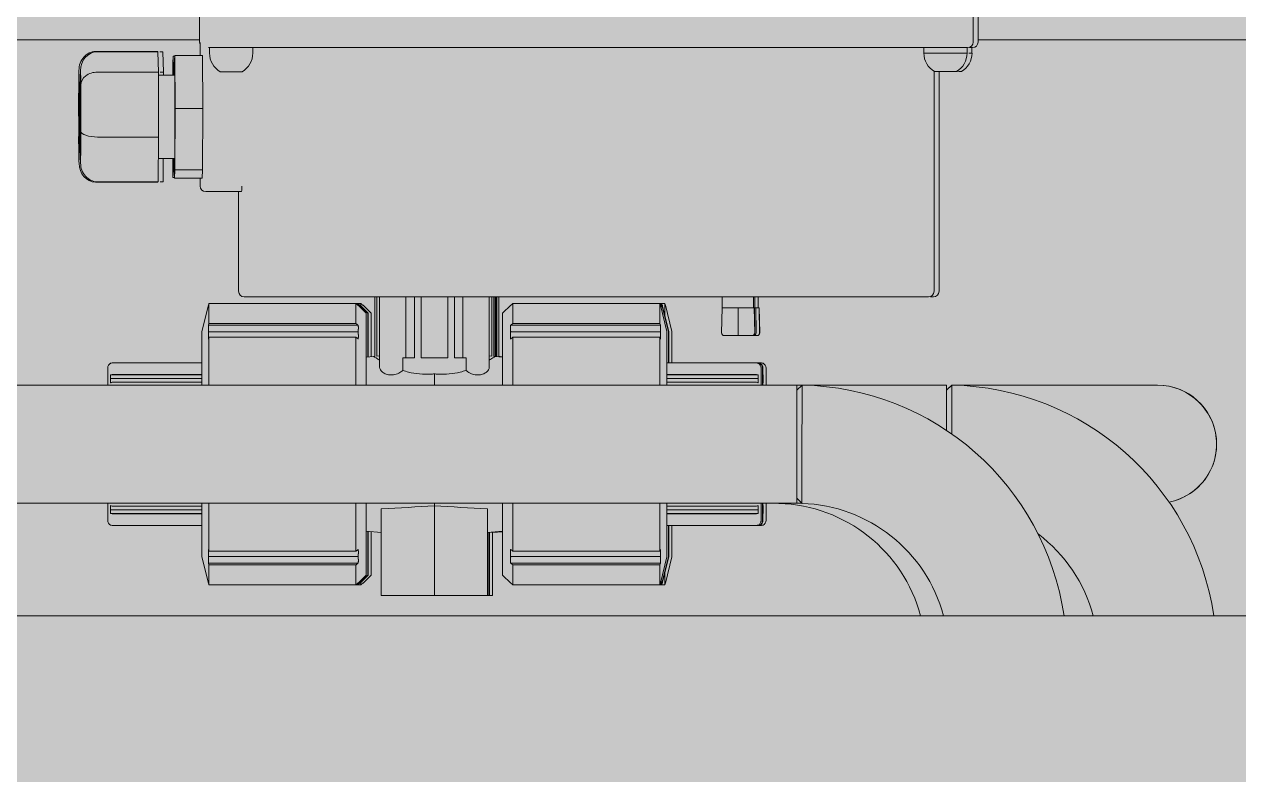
# Model space of a CAD drawing. Header units: centimetres. Extents: x 405564 to 502064, y 46284 to 60634.
# Drawn here: x 484770.34 to 484792.27, y 55966.28 to 55979.83 of the extents above; entities that cross this region are included whole.
import ezdxf

# ---------------------------------------------------------------- set-up
doc = ezdxf.new("R2010")
doc.units = ezdxf.units.CM
doc.layers.get('0').update_dxf_attribs({"color": 8, "lineweight": 9})
doc.layers.add('0-KRCN-MİMARİ-220526', color=8, linetype='Continuous', lineweight=9)
doc.layers.add('Visible (ISO)', color=8, linetype='Continuous', lineweight=18)
doc.layers.add('AS_NOT_MIMARI', color=8, linetype='Continuous')

# ---------------------------------------------------------------- blocks, each defined once
blk = doc.blocks.new('A$Cdfb98813')
h = blk.add_hatch()
h.set_pattern_fill('ANGLE', color=256)
h.set_pattern_definition([(0, (-482318.783, -59032.118), (0, 6.985), [5.08, -1.905]), (90, (-482318.783, -59032.118), (-6.985, 4e-16), [5.08, -1.905])])
h.paths.add_polyline_path([(2235.139, -683), (325.139, -683), (325.139, -933.015), (2235.139, -933.015)])
h.paths.add_polyline_path([(800, -700), (900, -700), (900, -800), (800, -800)], flags=16)
h.paths.add_polyline_path([(1700, -700), (1800, -700), (1800, -800), (1700, -800)], flags=16)
at = {"layer": 'Visible (ISO)'}
for p, q in [((923.758, -852.456), (923.758, -853.056)), ((937.73, -852.456), (937.73, -853.056)), ((937.819, -852.456), (937.819, -853.056)), ((902.584, -853.015), (923.758, -853.015)), ((923.92, -853.156), (923.93, -853.156)), ((924.333, -853.156), (923.93, -853.156)), ((923.94, -853.256), (923.94, -853.156)), ((924.333, -853.156), (937.233, -853.156)), ((924.72, -853.256), (924.72, -853.156)), ((936.84, -853.256), (936.84, -853.156)), ((937.63, -853.156), (937.233, -853.156)), ((937.62, -853.256), (937.62, -853.156)), ((937.719, -853.156), (937.664, -853.156)), ((937.708, -853.256), (937.708, -853.156)), ((937.819, -853.015), (955.262, -853.015)), ((922.979, -853.227), (921.879, -853.227)), ((923.006, -853.234), (921.906, -853.234)), ((923.005, -853.227), (922.979, -853.227)), ((922.979, -853.227), (922.979, -853.234)), ((923.005, -853.227), (923.005, -853.234)), ((923.006, -853.234), (923.016, -853.598)), ((923.095, -853.234), (923.04, -853.234)), ((923.095, -853.234), (923.105, -853.598)), ((923.285, -853.313), (923.275, -853.431)), ((923.287, -853.656), (923.285, -853.313)), ((923.285, -853.313), (923.311, -853.313)), ((923.312, -853.299), (923.302, -853.452)), ((923.318, -854.253), (923.312, -853.299)), ((923.312, -853.299), (923.812, -853.299)), ((923.77, -853.256), (923.77, -853.299)), ((923.818, -854.253), (923.812, -853.299)), ((936.84, -853.256), (937.62, -853.256)), ((937.62, -853.256), (936.84, -853.256)), ((937.654, -853.256), (937.708, -853.256)), ((937.708, -853.256), (937.654, -853.256)), ((921.579, -853.656), (921.58, -853.563)), ((921.606, -853.664), (921.607, -853.568)), ((923.016, -853.598), (921.916, -853.598)), ((923.016, -853.598), (923.018, -854.77)), ((923.105, -853.598), (923.05, -853.598)), ((923.105, -853.598), (923.105, -853.656)), ((923.275, -853.431), (923.274, -853.656)), ((923.302, -853.452), (923.302, -853.656)), ((924.53, -853.591), (924.13, -853.591)), ((937.024, -853.584), (937.024, -857.556)), ((937.358, -853.588), (937.024, -853.588)), ((937.43, -853.588), (937.03, -853.588)), ((937.113, -853.588), (937.113, -857.556)), ((937.447, -853.588), (937.392, -853.588)), ((937.519, -853.588), (937.464, -853.588)), ((923.016, -853.656), (923.308, -853.656)), ((921.574, -854.122), (921.575, -854.028)), ((921.574, -854.255), (921.574, -854.122)), ((921.602, -854.146), (921.603, -854.05)), ((921.602, -854.279), (921.602, -854.146)), ((923.315, -855.361), (923.318, -854.253)), ((923.318, -854.253), (923.818, -854.253)), ((923.814, -855.361), (923.818, -854.253)), ((921.576, -854.964), (921.575, -854.831)), ((921.603, -854.983), (921.603, -854.851)), ((923.018, -854.77), (921.918, -854.77)), ((923.018, -854.77), (923.011, -855.578)), ((921.577, -855.023), (921.576, -854.968)), ((921.605, -855.039), (921.603, -854.987)), ((921.582, -855.254), (921.581, -855.199)), ((921.61, -855.249), (921.609, -855.198)), ((923.014, -855.156), (923.308, -855.156)), ((923.103, -855.156), (923.099, -855.578)), ((923.275, -855.156), (923.277, -855.499)), ((923.287, -855.382), (923.288, -855.156)), ((923.302, -855.156), (923.305, -855.513)), ((923.305, -855.513), (923.315, -855.361)), ((923.315, -855.361), (923.814, -855.361)), ((923.805, -855.513), (923.814, -855.361)), ((923.011, -855.578), (921.911, -855.578)), ((922.983, -855.578), (922.983, -855.586)), ((923.008, -855.578), (923.008, -855.586)), ((923.099, -855.578), (923.045, -855.578)), ((923.277, -855.499), (923.287, -855.382)), ((923.277, -855.499), (923.305, -855.499)), ((923.287, -855.382), (923.304, -855.382)), ((923.305, -855.513), (923.805, -855.513)), ((923.77, -855.513), (923.77, -855.656)), ((922.983, -855.586), (921.883, -855.586)), ((923.008, -855.586), (922.983, -855.586)), ((923.87, -855.756), (923.918, -855.756)), ((923.918, -855.756), (924.418, -855.756)), ((924.418, -855.756), (924.519, -855.756)), ((924.464, -857.556), (924.464, -855.756)), ((923.929, -857.775), (923.918, -857.816)), ((923.929, -858.137), (923.929, -857.775)), ((923.929, -857.775), (926.584, -857.775)), ((924.564, -857.656), (924.624, -857.656)), ((924.564, -857.656), (924.564, -857.656)), ((925.028, -857.656), (924.624, -857.656)), ((925.028, -857.656), (936.527, -857.656)), ((926.584, -857.775), (926.609, -857.775)), ((926.584, -857.775), (926.584, -858.137)), ((926.609, -857.775), (926.618, -857.775)), ((926.609, -857.775), (926.609, -857.8)), ((926.618, -857.775), (926.673, -857.775)), ((926.618, -857.775), (926.618, -857.783)), ((926.673, -857.775), (926.673, -857.821)), ((926.927, -857.656), (926.927, -858.73)), ((926.961, -857.656), (926.961, -858.727)), ((927.01, -857.656), (927.01, -858.927)), ((927.487, -858.756), (927.487, -857.656)), ((927.64, -857.656), (927.64, -858.756)), ((927.76, -857.656), (927.76, -858.756)), ((928.24, -857.656), (928.24, -858.756)), ((928.36, -857.656), (928.36, -858.756)), ((928.513, -858.756), (928.513, -857.656)), ((928.99, -857.656), (928.99, -858.927)), ((929.04, -857.656), (929.04, -858.727)), ((929.074, -857.656), (929.074, -858.73)), ((929.099, -857.656), (929.099, -858.73)), ((929.108, -857.656), (929.108, -858.73)), ((929.129, -857.656), (929.129, -858.727)), ((929.163, -857.656), (929.163, -858.73)), ((929.417, -857.775), (929.417, -858.137)), ((932.072, -857.775), (929.417, -857.775)), ((932.097, -857.775), (932.072, -857.775)), ((932.072, -858.137), (932.072, -857.775)), ((932.072, -857.775), (932.082, -857.816)), ((932.106, -857.775), (932.097, -857.775)), ((932.097, -857.868), (932.097, -857.775)), ((932.097, -857.775), (932.108, -857.816)), ((932.161, -857.775), (932.106, -857.775)), ((932.106, -857.805), (932.106, -857.775)), ((932.106, -857.775), (932.116, -857.816)), ((932.161, -857.986), (932.161, -857.775)), ((932.161, -857.775), (932.171, -857.816)), ((933.195, -857.656), (933.195, -857.657)), ((933.199, -857.857), (933.198, -857.657)), ((933.485, -857.656), (933.485, -857.657)), ((933.761, -857.856), (933.761, -857.656)), ((933.777, -857.656), (933.777, -857.656)), ((933.778, -857.656), (933.778, -857.656)), ((933.786, -857.856), (933.786, -857.656)), ((933.803, -857.656), (933.803, -857.656)), ((933.803, -857.656), (933.803, -857.656)), ((933.849, -857.856), (933.849, -857.656)), ((933.866, -857.656), (933.866, -857.656)), ((933.867, -857.656), (933.867, -857.656)), ((936.924, -857.656), (936.527, -857.656)), ((937.013, -857.656), (936.958, -857.656)), ((923.8, -858.28), (923.919, -857.805)), ((923.921, -857.805), (923.919, -857.805)), ((926.623, -857.805), (926.614, -857.805)), ((926.77, -857.953), (926.623, -857.805)), ((926.649, -857.805), (926.64, -857.805)), ((926.657, -857.805), (926.649, -857.805)), ((926.796, -857.953), (926.649, -857.805)), ((926.804, -857.953), (926.657, -857.805)), ((926.712, -857.805), (926.703, -857.805)), ((926.859, -857.953), (926.712, -857.805)), ((926.77, -859.249), (926.77, -857.953)), ((926.796, -858.742), (926.796, -857.953)), ((926.804, -858.741), (926.804, -857.953)), ((926.859, -858.736), (926.859, -857.953)), ((929.23, -857.953), (929.378, -857.805)), ((929.23, -859.249), (929.23, -857.953)), ((929.378, -857.805), (929.386, -857.805)), ((932.08, -857.805), (932.082, -857.805)), ((932.2, -858.28), (932.082, -857.805)), ((932.105, -857.805), (932.107, -857.805)), ((932.226, -858.28), (932.107, -857.805)), ((932.113, -857.805), (932.116, -857.805)), ((932.234, -858.28), (932.116, -857.805)), ((932.168, -857.805), (932.171, -857.805)), ((932.289, -858.28), (932.171, -857.805)), ((933.195, -857.857), (933.187, -858.305)), ((933.199, -857.857), (933.195, -857.857)), ((933.485, -857.857), (933.485, -858.305)), ((933.76, -857.856), (933.778, -857.856)), ((933.777, -857.856), (933.785, -858.305)), ((933.778, -857.856), (933.786, -858.305)), ((933.786, -857.856), (933.803, -857.856)), ((933.803, -857.856), (933.81, -858.305)), ((933.803, -857.856), (933.811, -858.305)), ((933.849, -857.856), (933.866, -857.856)), ((933.866, -857.856), (933.874, -858.305)), ((933.867, -857.856), (933.875, -858.305)), ((923.918, -858.17), (923.929, -858.137)), ((923.918, -858.17), (926.625, -858.17)), ((926.584, -858.137), (923.929, -858.137)), ((932.082, -858.17), (929.375, -858.17)), ((929.417, -858.137), (932.072, -858.137)), ((932.082, -858.17), (932.072, -858.137)), ((923.8, -858.28), (923.8, -859.249)), ((923.929, -858.384), (923.918, -858.417)), ((926.623, -858.285), (923.919, -858.285)), ((923.929, -859.249), (923.929, -858.384)), ((923.929, -858.384), (926.584, -858.384)), ((926.584, -858.384), (926.584, -859.249)), ((929.378, -858.285), (932.082, -858.285)), ((932.072, -858.384), (929.417, -858.384)), ((929.417, -858.384), (929.417, -859.249)), ((932.072, -859.249), (932.072, -858.384)), ((932.072, -858.384), (932.082, -858.417)), ((932.2, -858.28), (932.2, -859.249)), ((932.226, -858.28), (932.226, -858.846)), ((932.234, -858.28), (932.234, -858.846)), ((932.289, -858.28), (932.289, -858.846)), ((933.237, -858.356), (933.486, -858.356)), ((933.486, -858.356), (933.735, -858.356)), ((933.735, -858.356), (933.736, -858.356)), ((933.736, -858.356), (933.76, -858.356)), ((933.76, -858.356), (933.761, -858.356)), ((933.77, -858.356), (933.824, -858.356)), ((933.824, -858.356), (933.825, -858.356)), ((922.153, -858.853), (922.164, -858.853)), ((923.8, -858.846), (922.2, -858.846)), ((926.77, -858.744), (926.9, -858.732)), ((926.927, -858.73), (926.9, -858.732)), ((927.01, -858.723), (926.961, -858.727)), ((927.64, -858.756), (927.429, -858.756)), ((927.429, -858.985), (927.429, -858.756)), ((928.24, -858.756), (927.76, -858.756)), ((928.36, -858.756), (928.572, -858.756)), ((928.572, -858.985), (928.572, -858.756)), ((928.99, -858.723), (929.04, -858.727)), ((929.074, -858.73), (929.1, -858.732)), ((929.099, -858.73), (929.126, -858.732)), ((929.23, -858.744), (929.1, -858.732)), ((929.108, -858.725), (929.129, -858.727)), ((929.108, -858.73), (929.134, -858.732)), ((929.23, -858.742), (929.126, -858.732)), ((929.23, -858.741), (929.134, -858.732)), ((929.163, -858.73), (929.189, -858.732)), ((929.23, -858.736), (929.189, -858.732)), ((932.2, -858.846), (933.8, -858.846)), ((933.8, -858.846), (933.826, -858.846)), ((933.826, -858.846), (933.834, -858.846)), ((933.834, -858.846), (933.889, -858.846)), ((933.847, -858.853), (933.837, -858.853)), ((933.873, -858.853), (933.862, -858.853)), ((933.881, -858.853), (933.873, -858.853)), ((933.936, -858.853), (933.926, -858.853)), ((922.1, -859.249), (922.1, -858.941)), ((922.152, -859.066), (923.8, -859.066)), ((922.2, -859.056), (923.8, -859.056)), ((928, -859.249), (928, -859.046)), ((933.8, -859.056), (932.2, -859.056)), ((933.849, -859.066), (932.2, -859.066)), ((933.9, -859.249), (933.9, -858.941)), ((933.926, -859.249), (933.926, -858.941)), ((933.934, -859.249), (933.934, -858.941)), ((933.938, -859.066), (933.934, -859.066)), ((933.989, -859.249), (933.989, -858.941)), ((934.546, -859.249), (879.027, -859.249)), ((922.153, -859.132), (923.8, -859.132)), ((923.8, -859.197), (922.2, -859.197)), ((933.847, -859.132), (932.2, -859.132)), ((932.2, -859.197), (933.8, -859.197)), ((933.936, -859.132), (933.934, -859.132)), ((937.25, -859.249), (934.546, -859.249)), ((934.546, -859.249), (934.546, -861.383)), ((934.64, -859.25), (934.546, -859.343)), ((937.25, -859.249), (937.25, -860.068)), ((937.344, -859.25), (937.25, -859.343)), ((937.342, -859.249), (941.059, -859.249)), ((934.546, -861.383), (879.027, -861.383)), ((922.1, -861.691), (922.1, -861.383)), ((922.153, -861.5), (923.8, -861.5)), ((922.2, -861.435), (923.8, -861.435)), ((923.8, -861.383), (923.8, -862.352)), ((923.929, -862.249), (923.929, -861.383)), ((926.584, -861.383), (926.584, -862.249)), ((926.77, -862.68), (926.77, -861.383)), ((927.04, -861.481), (927.04, -863.046)), ((928, -861.427), (928, -861.383)), ((928, -861.427), (928, -863.046)), ((928.96, -861.481), (928.96, -863.046)), ((929.23, -862.68), (929.23, -861.383)), ((929.417, -861.383), (929.417, -862.249)), ((932.072, -862.249), (932.072, -861.383)), ((932.2, -861.383), (932.2, -862.352)), ((933.8, -861.435), (932.2, -861.435)), ((933.847, -861.5), (932.2, -861.5)), ((933.9, -861.691), (933.9, -861.383)), ((933.926, -861.691), (933.926, -861.383)), ((933.934, -861.691), (933.934, -861.383)), ((933.936, -861.5), (933.934, -861.5)), ((933.989, -861.691), (933.989, -861.383)), ((934.22, -861.383), (934.222, -861.384)), ((934.546, -861.292), (934.635, -861.384)), ((934.634, -861.383), (934.546, -861.383)), ((922.152, -861.566), (923.8, -861.566)), ((923.8, -861.576), (922.2, -861.576)), ((933.849, -861.566), (932.2, -861.566)), ((932.2, -861.576), (933.8, -861.576)), ((933.938, -861.566), (933.934, -861.566)), ((922.153, -861.779), (922.164, -861.779)), ((922.2, -861.786), (923.8, -861.786)), ((926.77, -861.889), (927.04, -861.912)), ((926.796, -862.68), (926.796, -861.891)), ((926.804, -862.68), (926.804, -861.891)), ((926.859, -862.68), (926.859, -861.896)), ((929.23, -861.889), (928.96, -861.912)), ((929.23, -861.891), (928.986, -861.912)), ((928.986, -861.91), (928.986, -863.046)), ((929.23, -861.891), (928.994, -861.912)), ((928.994, -861.911), (928.994, -863.046)), ((929.23, -861.896), (929.049, -861.912)), ((929.049, -861.907), (929.049, -863.046)), ((933.8, -861.786), (932.2, -861.786)), ((932.226, -861.786), (932.226, -862.352)), ((932.234, -861.786), (932.234, -862.352)), ((932.289, -861.786), (932.289, -862.352)), ((933.826, -861.786), (933.8, -861.786)), ((933.834, -861.786), (933.826, -861.786)), ((933.889, -861.786), (933.834, -861.786)), ((933.847, -861.779), (933.837, -861.779)), ((933.873, -861.779), (933.862, -861.779)), ((933.881, -861.779), (933.873, -861.779)), ((933.936, -861.779), (933.926, -861.779)), ((923.8, -862.352), (923.919, -862.827)), ((923.918, -862.215), (923.929, -862.249)), ((926.623, -862.347), (923.919, -862.347)), ((926.584, -862.249), (923.929, -862.249)), ((929.378, -862.347), (932.082, -862.347)), ((929.417, -862.249), (932.072, -862.249)), ((932.082, -862.215), (932.072, -862.249)), ((932.2, -862.352), (932.082, -862.827)), ((932.226, -862.352), (932.107, -862.827)), ((932.234, -862.352), (932.116, -862.827)), ((932.289, -862.352), (932.171, -862.827)), ((923.929, -862.496), (923.918, -862.462)), ((923.918, -862.462), (926.625, -862.462)), ((923.929, -862.857), (923.929, -862.496)), ((923.929, -862.496), (926.584, -862.496)), ((926.584, -862.496), (926.584, -862.857)), ((932.082, -862.462), (929.375, -862.462)), ((929.417, -862.496), (929.417, -862.857)), ((932.072, -862.496), (929.417, -862.496)), ((932.072, -862.496), (932.082, -862.462)), ((932.072, -862.857), (932.072, -862.496)), ((923.918, -862.816), (923.929, -862.857)), ((926.77, -862.68), (926.623, -862.827)), ((926.796, -862.68), (926.649, -862.827)), ((926.804, -862.68), (926.657, -862.827)), ((926.673, -862.811), (926.673, -862.857)), ((926.859, -862.68), (926.712, -862.827)), ((929.23, -862.68), (929.378, -862.827)), ((932.082, -862.816), (932.072, -862.857)), ((932.097, -862.857), (932.097, -862.764)), ((932.108, -862.816), (932.097, -862.857)), ((932.116, -862.816), (932.106, -862.857)), ((932.161, -862.857), (932.161, -862.646)), ((932.171, -862.816), (932.161, -862.857)), ((923.921, -862.827), (923.919, -862.827)), ((926.584, -862.857), (923.929, -862.857)), ((926.609, -862.857), (926.584, -862.857)), ((926.609, -862.832), (926.609, -862.857)), ((926.618, -862.857), (926.609, -862.857)), ((926.623, -862.827), (926.614, -862.827)), ((926.618, -862.849), (926.618, -862.857)), ((926.673, -862.857), (926.618, -862.857)), ((926.649, -862.827), (926.64, -862.827)), ((926.657, -862.827), (926.649, -862.827)), ((926.712, -862.827), (926.703, -862.827)), ((929.378, -862.827), (929.386, -862.827)), ((929.417, -862.857), (932.072, -862.857)), ((932.072, -862.857), (932.097, -862.857)), ((932.08, -862.827), (932.082, -862.827)), ((932.097, -862.857), (932.106, -862.857)), ((932.105, -862.827), (932.107, -862.827)), ((932.106, -862.857), (932.106, -862.827)), ((932.106, -862.857), (932.161, -862.857)), ((932.113, -862.827), (932.116, -862.827)), ((932.168, -862.827), (932.171, -862.827)), ((928, -863.046), (927.04, -863.046)), ((928, -863.046), (928.96, -863.046)), ((928.96, -863.046), (928.986, -863.046)), ((928.986, -863.046), (928.994, -863.046)), ((928.994, -863.046), (929.049, -863.046)), ((1002.004, -863.415), (839.484, -863.415))]:
    blk.add_line(p, q, dxfattribs=at)
for centre, radius, start, end in [((923.858, -853.056), 0.1, 180, 207.2096), ((937.63, -853.056), 0.1, 270, 0), ((937.719, -853.056), 0.1, 270, 0), ((924.33, -853.256), 0.39, 180, 239.1437), ((924.33, -853.256), 0.39, 300.8563, 0), ((937.23, -853.253), 0.39, 180.4674, 239.1448), ((937.23, -853.253), 0.39, 300.8552, 359.5326), ((937.319, -853.253), 0.39, 300.8552, 359.5326), ((937.158, -853.253), 0.39, 300.8553, 300.9179), ((937.247, -853.253), 0.39, 300.8553, 300.9179), ((923.87, -855.656), 0.1, 180, 270), ((924.564, -857.556), 0.1, 180, 270), ((936.924, -857.556), 0.1, 270, 0), ((937.013, -857.556), 0.1, 270, 0), ((922.2, -858.941), 0.1, 118.0831, 180), ((933.8, -858.941), 0.1, 0, 61.9169), ((933.826, -858.941), 0.1, 0, 61.9169), ((933.834, -858.941), 0.1, 0, 61.9169), ((933.889, -858.941), 0.1, 0, 61.9169), ((934.546, -864.126), 4.877, 8.3906, 88.8948), ((937.25, -864.126), 4.877, 8.3906, 88.8948), ((941.06, -860.316), 1.067, 281.2491, 89.9943), ((934.132, -864.126), 2.743, 15.0354, 88.1349), ((934.546, -864.126), 2.743, 15.0354, 88.1349), ((922.2, -861.691), 0.1, 180, 241.9169), ((933.8, -861.691), 0.1, 298.0831, 0), ((933.826, -861.691), 0.1, 298.0831, 0), ((933.834, -861.691), 0.1, 298.0831, 0), ((933.889, -861.691), 0.1, 298.0831, 0), ((937.25, -864.126), 2.743, 15.0354, 52.9171)]:
    blk.add_arc(centre, radius, start, end, dxfattribs=at)
at = {"layer": 'Visible (ISO)', "extrusion": (0, 0, -1)}
for centre, major_axis, ratio, start_param, end_param in [((921.88, -853.567), (0.002, -0.34), 0.881137, 1.576964, 3.147761), ((921.907, -853.572), (0.003, -0.338), 0.886471, 1.578342, 3.149138), ((921.914, -853.831), (0.3, 0.004), 0.777691, 3.159586, 4.730383), ((921.886, -853.85), (0.3, 0.004), 0.752004, 3.158394, 3.515039), ((923.308, -854.406), (0, -0.75), 0.008331, 3.141593, 6.283185), ((921.874, -854.123), (0.3, -0.001), 0.382752, 3.130959, 3.14375), ((921.902, -854.147), (0.3, -0.001), 0.350227, 3.131145, 3.143513), ((921.888, -854.689), (0.3, -0.001), 0.382752, 2.815094, 3.130959), ((921.915, -854.665), (0.3, -0.001), 0.350227, 1.560348, 3.131145), ((921.876, -854.962), (0.3, 0.004), 0.752004, 3.133268, 3.158394), ((921.903, -854.981), (0.3, 0.004), 0.777691, 3.132127, 3.159586), ((921.882, -855.245), (-0.002, 0.34), 0.881137, 3.147761, 4.718557), ((921.91, -855.24), (-0.003, 0.338), 0.886471, 3.149138, 4.719935), ((933.48, -857.857), (-0.281, 0), 0.000038, 0.022717, 3.118876), ((933.505, -857.857), (-0.281, 0), 0.000038, 0.022717, 0.329474), ((933.505, -857.857), (0.281, 0), 0.000038, 4.429411, 4.882199), ((933.505, -857.857), (0.281, 0), 0.000038, 5.476557, 6.260468), ((933.569, -857.857), (0.281, 0), 0.000038, 5.702763, 6.260468), ((933.237, -858.306), (-0.0501, 0), 0.998472, 4.712389, 6.300639), ((933.486, -858.306), (0, 0.05), 0.003068, 3.141593, 4.729842), ((933.735, -858.306), (0, 0.05), 0.998463, 1.553343, 3.141593), ((933.736, -858.306), (0.0501, 0), 0.998472, 6.265732, 7.853982), ((933.76, -858.306), (0, 0.05), 0.998463, 1.553343, 3.141593), ((933.761, -858.306), (0.0501, 0), 0.998472, 6.265732, 7.853982), ((933.824, -858.306), (0, 0.05), 0.998463, 1.553343, 3.141593), ((933.825, -858.306), (0.0501, 0), 0.998472, 6.265732, 7.853982), ((924.792, -860.316), (7.936, 0), 0.153091, 1.154619, 1.283565), ((931.209, -860.316), (-7.936, 0), 0.153091, 4.99962, 5.128566), ((933.954, -862.265), (-10.036, 0), 0.629301, 6.270099, 6.291053), ((922.047, -862.265), (10.036, 0), 0.629301, 6.275317, 6.296272)]:
    blk.add_ellipse(centre, major_axis=major_axis, ratio=ratio, start_param=start_param, end_param=end_param, dxfattribs=at)
at = {"layer": 'Visible (ISO)'}
for points, knots in [([(923.769, -853.064), (923.769, -853.064), (923.769, -853.064), (923.769, -853.067), (923.769, -853.069), (923.769, -853.078), (923.769, -853.085), (923.77, -853.106), (923.77, -853.119), (923.77, -853.151), (923.77, -853.17), (923.77, -853.211), (923.77, -853.234), (923.77, -853.256)], [0.1657536, 0.1657536, 0.1657536, 0.1657536, 0.1799379, 0.1799379, 0.2084468, 0.2084468, 0.2559441, 0.2559441, 0.3148536, 0.3148536, 0.3770022, 0.3770022, 0.4446661, 0.4446661, 0.4446661, 0.4446661]), ([(921.581, -853.607), (921.581, -853.607), (921.581, -853.608), (921.581, -853.611), (921.581, -853.614), (921.583, -853.632), (921.584, -853.653), (921.585, -853.707), (921.585, -853.74), (921.585, -853.788), (921.585, -853.798), (921.585, -853.809), (921.585, -853.81), (921.585, -853.81)], [-0.0022806, -0.0022806, -0.0022806, -0.0022806, 0, 0, 0.0622832, 0.0622832, 0.3053068, 0.3053068, 0.5483304, 0.5483304, 0.6106135, 0.6106135, 0.6128941, 0.6128941, 0.6128941, 0.6128941]), ([(921.575, -854.044), (921.575, -854.044), (921.575, -854.043), (921.575, -854.026), (921.575, -854.01), (921.577, -853.933), (921.578, -853.875), (921.579, -853.769), (921.579, -853.721), (921.579, -853.668), (921.579, -853.657), (921.579, -853.647), (921.579, -853.646), (921.579, -853.646)], [-0.0022806, -0.0022806, -0.0022806, -0.0022806, 0, 0, 0.0622832, 0.0622832, 0.3053069, 0.3053069, 0.5483307, 0.5483307, 0.6106139, 0.6106139, 0.6128945, 0.6128945, 0.6128945, 0.6128945]), ([(921.602, -854.066), (921.602, -854.065), (921.602, -854.065), (921.603, -854.047), (921.603, -854.031), (921.604, -853.951), (921.605, -853.892), (921.606, -853.782), (921.606, -853.733), (921.606, -853.677), (921.606, -853.666), (921.606, -853.655), (921.606, -853.654), (921.606, -853.654)], [-0.0022806, -0.0022806, -0.0022806, -0.0022806, 0, 0, 0.0622833, 0.0622833, 0.3053075, 0.3053075, 0.5483316, 0.5483316, 0.6106149, 0.6106149, 0.6128955, 0.6128955, 0.6128955, 0.6128955]), ([(921.608, -853.609), (921.608, -853.609), (921.608, -853.609), (921.608, -853.612), (921.608, -853.614), (921.61, -853.63), (921.611, -853.648), (921.613, -853.697), (921.612, -853.728), (921.613, -853.774), (921.613, -853.783), (921.613, -853.794), (921.613, -853.794), (921.613, -853.795)], [-0.0022806, -0.0022806, -0.0022806, -0.0022806, 0, 0, 0.0622832, 0.0622832, 0.305307, 0.305307, 0.5483308, 0.5483308, 0.610614, 0.610614, 0.6128945, 0.6128945, 0.6128945, 0.6128945]), ([(921.587, -853.969), (921.587, -853.97), (921.587, -853.97), (921.587, -853.99), (921.587, -854.01), (921.588, -854.106), (921.589, -854.184), (921.589, -854.344), (921.588, -854.425), (921.588, -854.526), (921.588, -854.547), (921.588, -854.569), (921.588, -854.569), (921.588, -854.57)], [-0.0022805, -0.0022805, -0.0022805, -0.0022805, 0, 0, 0.0622831, 0.0622831, 0.3053063, 0.3053063, 0.5483296, 0.5483296, 0.6106127, 0.6106127, 0.6128932, 0.6128932, 0.6128932, 0.6128932]), ([(921.614, -853.949), (921.614, -853.95), (921.614, -853.951), (921.614, -853.97), (921.614, -853.99), (921.615, -854.085), (921.616, -854.162), (921.616, -854.321), (921.616, -854.402), (921.615, -854.503), (921.615, -854.524), (921.615, -854.545), (921.615, -854.546), (921.615, -854.547)], [-0.0022806, -0.0022806, -0.0022806, -0.0022806, 0, 0, 0.0622832, 0.0622832, 0.3053072, 0.3053072, 0.5483312, 0.5483312, 0.6106144, 0.6106144, 0.612895, 0.612895, 0.612895, 0.612895]), ([(921.575, -854.843), (921.575, -854.843), (921.575, -854.842), (921.575, -854.822), (921.575, -854.802), (921.576, -854.707), (921.576, -854.628), (921.576, -854.468), (921.575, -854.388), (921.575, -854.286), (921.574, -854.265), (921.574, -854.244), (921.574, -854.243), (921.574, -854.242)], [-0.0022805, -0.0022805, -0.0022805, -0.0022805, 0, 0, 0.0622831, 0.0622831, 0.3053064, 0.3053064, 0.5483297, 0.5483297, 0.6106128, 0.6106128, 0.6128934, 0.6128934, 0.6128934, 0.6128934]), ([(921.603, -854.863), (921.603, -854.862), (921.603, -854.862), (921.603, -854.842), (921.603, -854.823), (921.603, -854.728), (921.604, -854.65), (921.604, -854.491), (921.603, -854.411), (921.602, -854.309), (921.602, -854.288), (921.602, -854.267), (921.602, -854.266), (921.602, -854.265)], [-0.0022806, -0.0022806, -0.0022806, -0.0022806, 0, 0, 0.0622833, 0.0622833, 0.3053073, 0.3053073, 0.5483313, 0.5483313, 0.6106146, 0.6106146, 0.6128952, 0.6128952, 0.6128952, 0.6128952]), ([(921.583, -855.166), (921.583, -855.166), (921.583, -855.166), (921.583, -855.155), (921.584, -855.144), (921.585, -855.091), (921.586, -855.043), (921.587, -854.937), (921.587, -854.88), (921.587, -854.802), (921.587, -854.786), (921.587, -854.769), (921.587, -854.768), (921.587, -854.768)], [-0.6128939, -0.6128939, -0.6128939, -0.6128939, -0.6106134, -0.6106134, -0.5483302, -0.5483302, -0.3053067, -0.3053067, -0.0622832, -0.0622832, 0, 0, 0.0022805, 0.0022805, 0.0022805, 0.0022805]), ([(921.611, -855.159), (921.611, -855.158), (921.611, -855.158), (921.611, -855.147), (921.611, -855.136), (921.612, -855.079), (921.614, -855.03), (921.615, -854.92), (921.614, -854.861), (921.614, -854.782), (921.614, -854.765), (921.615, -854.748), (921.615, -854.747), (921.615, -854.747)], [-0.612894, -0.612894, -0.612894, -0.612894, -0.6106135, -0.6106135, -0.5483303, -0.5483303, -0.3053067, -0.3053067, -0.0622832, -0.0622832, 0, 0, 0.0022806, 0.0022806, 0.0022806, 0.0022806]), ([(921.577, -855.002), (921.577, -855.003), (921.577, -855.003), (921.577, -855.014), (921.577, -855.024), (921.578, -855.072), (921.58, -855.105), (921.581, -855.159), (921.581, -855.18), (921.581, -855.198), (921.581, -855.202), (921.581, -855.205), (921.581, -855.205), (921.581, -855.205)], [-0.6128937, -0.6128937, -0.6128937, -0.6128937, -0.6106132, -0.6106132, -0.54833, -0.54833, -0.3053066, -0.3053066, -0.0622831, -0.0622831, 0, 0, 0.0022805, 0.0022805, 0.0022805, 0.0022805]), ([(921.604, -855.018), (921.604, -855.018), (921.604, -855.019), (921.604, -855.029), (921.605, -855.039), (921.606, -855.084), (921.607, -855.115), (921.609, -855.164), (921.609, -855.183), (921.609, -855.198), (921.609, -855.201), (921.609, -855.203), (921.609, -855.203), (921.609, -855.203)], [-0.6128944, -0.6128944, -0.6128944, -0.6128944, -0.6106139, -0.6106139, -0.5483307, -0.5483307, -0.3053069, -0.3053069, -0.0622832, -0.0622832, 0, 0, 0.0022806, 0.0022806, 0.0022806, 0.0022806]), ([(921.611, -855.14), (921.611, -855.154), (921.611, -855.165), (921.61, -855.177), (921.61, -855.181), (921.61, -855.181)], [0, 0, 0, 0, 0.1151857, 0.1151857, 0.1927233, 0.1927233, 0.1927233, 0.1927233]), ([(921.583, -855.147), (921.583, -855.159), (921.583, -855.169), (921.583, -855.178), (921.582, -855.18), (921.582, -855.181), (921.582, -855.181), (921.582, -855.181)], [0, 0, 0, 0, 0.1071536, 0.1071536, 0.1631654, 0.1631654, 0.1720958, 0.1720958, 0.1720958, 0.1720958]), ([(924.519, -855.756), (924.519, -855.756), (924.519, -855.747), (924.52, -855.717), (924.52, -855.684), (924.52, -855.656)], [-0.194026, -0.194026, -0.194026, -0.194026, -0.1175628, -0.1175628, 0, 0, 0, 0]), ([(933.195, -857.657), (933.207, -857.657), (933.219, -857.657), (933.231, -857.657), (933.244, -857.657), (933.255, -857.657), (933.267, -857.657), (933.28, -857.657), (933.292, -857.657), (933.304, -857.657), (933.316, -857.657), (933.328, -857.657), (933.34, -857.657), (933.352, -857.657), (933.364, -857.657), (933.376, -857.657), (933.388, -857.657), (933.4, -857.657), (933.413, -857.657), (933.425, -857.657), (933.436, -857.657), (933.449, -857.657), (933.461, -857.657), (933.473, -857.657), (933.485, -857.657)], [0, 0, 0, 0, 0.125, 0.125, 0.125, 0.25, 0.25, 0.25, 0.375, 0.375, 0.375, 0.5, 0.5, 0.5, 0.625, 0.625, 0.625, 0.75, 0.75, 0.75, 0.875, 0.875, 0.875, 1, 1, 1, 1]), ([(933.485, -857.657), (933.498, -857.657), (933.51, -857.657), (933.522, -857.657), (933.534, -857.657), (933.546, -857.657), (933.558, -857.657), (933.571, -857.656), (933.583, -857.656), (933.595, -857.656), (933.607, -857.656), (933.619, -857.656), (933.631, -857.656), (933.643, -857.656), (933.656, -857.656), (933.668, -857.656), (933.68, -857.656), (933.692, -857.656), (933.704, -857.656), (933.716, -857.656), (933.728, -857.656), (933.74, -857.656), (933.752, -857.656), (933.765, -857.656), (933.777, -857.656)], [0, 0, 0, 0, 0.125, 0.125, 0.125, 0.25, 0.25, 0.25, 0.375, 0.375, 0.375, 0.5, 0.5, 0.5, 0.625, 0.625, 0.625, 0.75, 0.75, 0.75, 0.875, 0.875, 0.875, 1, 1, 1, 1]), ([(933.761, -857.656), (933.762, -857.656), (933.764, -857.656), (933.766, -857.656), (933.778, -857.656), (933.79, -857.656), (933.803, -857.656)], [0.85764, 0.85764, 0.85764, 0.85764, 0.875, 0.875, 0.875, 1, 1, 1, 1]), ([(933.786, -857.656), (933.788, -857.656), (933.791, -857.656), (933.793, -857.656), (933.805, -857.656), (933.817, -857.656), (933.829, -857.656), (933.841, -857.656), (933.853, -857.656), (933.866, -857.656)], [0.7259962, 0.7259962, 0.7259962, 0.7259962, 0.75, 0.75, 0.75, 0.875, 0.875, 0.875, 1, 1, 1, 1]), ([(922.152, -858.859), (922.151, -858.858), (922.15, -858.857), (922.15, -858.855), (922.151, -858.854), (922.153, -858.853)], [0.3542386, 0.3542386, 0.3542386, 0.3542386, 0.4024589, 0.4024589, 0.4682307, 0.4682307, 0.4682307, 0.4682307]), ([(922.152, -858.859), (922.155, -858.857), (922.159, -858.855), (922.174, -858.849), (922.188, -858.846), (922.2, -858.846)], [0.54557409, 0.54557409, 0.54557409, 0.54557409, 0.55654158, 0.55654158, 0.59352463, 0.59352463, 0.59352463, 0.59352463]), ([(927.01, -858.797), (927, -858.791), (926.99, -858.785), (926.928, -858.749), (926.9, -858.732), (926.9, -858.732)], [-2.1227679, -2.1227679, -2.1227679, -2.1227679, -2.0526795, -2.0526795, -1.6409183, -1.6409183, -1.6409183, -1.6409183]), ([(928.99, -858.797), (929.001, -858.791), (929.011, -858.785), (929.073, -858.749), (929.1, -858.732), (929.1, -858.732)], [1.1590686, 1.1590686, 1.1590686, 1.1590686, 1.2291571, 1.2291571, 1.6409183, 1.6409183, 1.6409183, 1.6409183]), ([(933.849, -858.859), (933.845, -858.857), (933.842, -858.855), (933.827, -858.849), (933.813, -858.846), (933.8, -858.846)], [-0.04795054, -0.04795054, -0.04795054, -0.04795054, -0.03698305, -0.03698305, 0, 0, 0, 0]), ([(933.874, -858.859), (933.871, -858.857), (933.867, -858.855), (933.853, -858.849), (933.838, -858.846), (933.826, -858.846)], [-0.04795054, -0.04795054, -0.04795054, -0.04795054, -0.03698305, -0.03698305, 0, 0, 0, 0]), ([(933.849, -858.859), (933.85, -858.858), (933.85, -858.857), (933.85, -858.855), (933.85, -858.854), (933.847, -858.853)], [-0.4506792, -0.4506792, -0.4506792, -0.4506792, -0.4024589, -0.4024589, -0.3366871, -0.3366871, -0.3366871, -0.3366871]), ([(933.874, -858.859), (933.875, -858.858), (933.876, -858.857), (933.876, -858.855), (933.875, -858.854), (933.873, -858.853)], [-0.4506792, -0.4506792, -0.4506792, -0.4506792, -0.4024589, -0.4024589, -0.3366871, -0.3366871, -0.3366871, -0.3366871]), ([(933.883, -858.859), (933.884, -858.858), (933.884, -858.857), (933.884, -858.855), (933.884, -858.854), (933.881, -858.853)], [-0.4506792, -0.4506792, -0.4506792, -0.4506792, -0.4024589, -0.4024589, -0.3366871, -0.3366871, -0.3366871, -0.3366871]), ([(933.938, -858.859), (933.934, -858.857), (933.931, -858.855), (933.916, -858.849), (933.902, -858.846), (933.889, -858.846)], [-0.04795054, -0.04795054, -0.04795054, -0.04795054, -0.03698305, -0.03698305, 0, 0, 0, 0]), ([(933.938, -858.859), (933.939, -858.858), (933.939, -858.857), (933.939, -858.855), (933.939, -858.854), (933.936, -858.853)], [-0.4506792, -0.4506792, -0.4506792, -0.4506792, -0.4024589, -0.4024589, -0.3366871, -0.3366871, -0.3366871, -0.3366871]), ([(922.153, -859.132), (922.151, -859.119), (922.15, -859.106), (922.15, -859.085), (922.151, -859.076), (922.152, -859.066)], [0.3366871, 0.3366871, 0.3366871, 0.3366871, 0.4024589, 0.4024589, 0.4506792, 0.4506792, 0.4506792, 0.4506792]), ([(922.2, -859.056), (922.188, -859.056), (922.174, -859.059), (922.159, -859.064), (922.155, -859.065), (922.152, -859.066)], [0, 0, 0, 0, 0.03698305, 0.03698305, 0.04795054, 0.04795054, 0.04795054, 0.04795054]), ([(927.01, -858.927), (927.01, -858.942), (927.015, -858.96), (927.038, -858.995), (927.056, -859.013), (927.098, -859.04), (927.122, -859.051), (927.177, -859.065), (927.208, -859.068), (927.27, -859.064), (927.303, -859.056), (927.364, -859.031), (927.391, -859.015), (927.418, -858.994), (927.424, -858.99), (927.429, -858.985)], [-1.1691508, -1.1691508, -1.1691508, -1.1691508, -1.0739604, -1.0739604, -0.967244, -0.967244, -0.878467, -0.878467, -0.7896899, -0.7896899, -0.6915436, -0.6915436, -0.5933972, -0.5933972, -0.5650046, -0.5650046, -0.5650046, -0.5650046]), ([(928, -859.046), (927.979, -859.049), (927.958, -859.051), (927.87, -859.057), (927.8, -859.055), (927.664, -859.042), (927.597, -859.03), (927.498, -859.005), (927.463, -858.995), (927.429, -858.985)], [-3.344909, -3.344909, -3.344909, -3.344909, -3.2818365, -3.2818365, -3.0774876, -3.0774876, -2.8731386, -2.8731386, -2.757081, -2.757081, -2.757081, -2.757081]), ([(928, -859.046), (928.021, -859.049), (928.042, -859.051), (928.063, -859.052), (928.131, -859.057), (928.2, -859.055), (928.337, -859.042), (928.403, -859.03), (928.503, -859.005), (928.538, -858.995), (928.572, -858.985)], [-0.0630724, -0.0630724, -0.0630724, -0.0630724, 0, 0, 0, 0.204349, 0.204349, 0.4086979, 0.4086979, 0.5247556, 0.5247556, 0.5247556, 0.5247556]), ([(928.99, -858.927), (928.99, -858.942), (928.985, -858.96), (928.963, -858.995), (928.945, -859.013), (928.903, -859.04), (928.879, -859.051), (928.824, -859.065), (928.793, -859.068), (928.764, -859.066), (928.731, -859.064), (928.697, -859.056), (928.637, -859.031), (928.61, -859.015), (928.583, -858.994), (928.577, -858.99), (928.572, -858.985)], [1.1825316, 1.1825316, 1.1825316, 1.1825316, 1.2777219, 1.2777219, 1.3844383, 1.3844383, 1.4732154, 1.4732154, 1.5619924, 1.5619924, 1.5619924, 1.6601388, 1.6601388, 1.7582851, 1.7582851, 1.7866778, 1.7866778, 1.7866778, 1.7866778]), ([(933.8, -859.056), (933.813, -859.056), (933.827, -859.059), (933.842, -859.064), (933.845, -859.065), (933.849, -859.066)], [-0.59352464, -0.59352464, -0.59352464, -0.59352464, -0.55650825, -0.55650825, -0.54557287, -0.54557287, -0.54557287, -0.54557287]), ([(933.847, -859.132), (933.85, -859.119), (933.85, -859.106), (933.85, -859.085), (933.85, -859.076), (933.849, -859.066)], [-0.4682307, -0.4682307, -0.4682307, -0.4682307, -0.4024589, -0.4024589, -0.3542386, -0.3542386, -0.3542386, -0.3542386]), ([(933.936, -859.132), (933.939, -859.119), (933.939, -859.106), (933.939, -859.085), (933.939, -859.076), (933.938, -859.066)], [-0.4682307, -0.4682307, -0.4682307, -0.4682307, -0.4024589, -0.4024589, -0.3542386, -0.3542386, -0.3542386, -0.3542386]), ([(922.152, -859.208), (922.151, -859.197), (922.15, -859.186), (922.15, -859.162), (922.151, -859.147), (922.153, -859.132)], [0.3542386, 0.3542386, 0.3542386, 0.3542386, 0.4024589, 0.4024589, 0.4682307, 0.4682307, 0.4682307, 0.4682307]), ([(922.152, -859.208), (922.155, -859.206), (922.159, -859.205), (922.174, -859.2), (922.188, -859.197), (922.2, -859.197)], [0.54557287, 0.54557287, 0.54557287, 0.54557287, 0.55650825, 0.55650825, 0.59352464, 0.59352464, 0.59352464, 0.59352464]), ([(933.849, -859.208), (933.845, -859.206), (933.842, -859.205), (933.827, -859.2), (933.813, -859.197), (933.8, -859.197)], [-0.04795054, -0.04795054, -0.04795054, -0.04795054, -0.03698305, -0.03698305, 0, 0, 0, 0]), ([(933.849, -859.208), (933.85, -859.197), (933.85, -859.186), (933.85, -859.162), (933.85, -859.147), (933.847, -859.132)], [-0.4506792, -0.4506792, -0.4506792, -0.4506792, -0.4024589, -0.4024589, -0.3366871, -0.3366871, -0.3366871, -0.3366871]), ([(933.938, -859.208), (933.939, -859.197), (933.939, -859.186), (933.939, -859.162), (933.939, -859.147), (933.936, -859.132)], [-0.4506792, -0.4506792, -0.4506792, -0.4506792, -0.4024589, -0.4024589, -0.3366871, -0.3366871, -0.3366871, -0.3366871]), ([(934.638, -860.316), (934.639, -860.036), (934.639, -859.76), (934.639, -859.562), (934.64, -859.464), (934.64, -859.385), (934.64, -859.331), (934.64, -859.278), (934.64, -859.25), (934.64, -859.25)], [-1, -1, -1, -1, -0.875, -0.875, -0.875, -0.8125, -0.8125, -0.8125, -0.7500877, -0.7500877, -0.7500877, -0.7500877]), ([(937.342, -859.252), (937.342, -859.25), (937.342, -859.249), (937.342, -859.249), (937.342, -859.249), (937.342, -859.249), (937.342, -859.249)], [-0.01069402, -0.01069402, -0.01069402, -0.01069402, 0, 0, 0, 0.00001575, 0.00001575, 0.00001575, 0.00001575]), ([(937.343, -860.131), (937.343, -859.917), (937.343, -859.716), (937.344, -859.562), (937.344, -859.464), (937.344, -859.385), (937.344, -859.331), (937.344, -859.278), (937.344, -859.25), (937.344, -859.25)], [-0.9722475, -0.9722475, -0.9722475, -0.9722475, -0.875, -0.875, -0.875, -0.8125, -0.8125, -0.8125, -0.7500877, -0.7500877, -0.7500877, -0.7500877]), ([(941.06, -859.249), (941.34, -859.25), (941.616, -859.364), (941.814, -859.562), (941.913, -859.661), (941.991, -859.779), (942.045, -859.908), (942.098, -860.038), (942.126, -860.176), (942.126, -860.317), (942.126, -860.457), (942.098, -860.596), (942.044, -860.725), (941.991, -860.855), (941.912, -860.972), (941.813, -861.071), (941.714, -861.17), (941.595, -861.249), (941.467, -861.302), (941.403, -861.328), (941.336, -861.349), (941.268, -861.362)], [-1, -1, -1, -1, -0.875, -0.875, -0.875, -0.8125, -0.8125, -0.8125, -0.75, -0.75, -0.75, -0.6875, -0.6875, -0.6875, -0.625, -0.625, -0.625, -0.5625, -0.5625, -0.5625, -0.5314707, -0.5314707, -0.5314707, -0.5314707]), ([(934.635, -861.384), (934.635, -861.384), (934.635, -861.384), (934.635, -861.384), (934.635, -861.384), (934.635, -861.357), (934.635, -861.303), (934.636, -861.249), (934.636, -861.171), (934.636, -861.071), (934.636, -860.971), (934.637, -860.854), (934.637, -860.724), (934.638, -860.595), (934.638, -860.456), (934.638, -860.316)], [-0.2501612, -0.2501612, -0.2501612, -0.2501612, -0.25, -0.25, -0.25, -0.1875, -0.1875, -0.1875, -0.125, -0.125, -0.125, -0.0625, -0.0625, -0.0625, 0, 0, 0, 0]), ([(922.153, -861.5), (922.151, -861.485), (922.15, -861.47), (922.15, -861.446), (922.151, -861.436), (922.152, -861.425)], [0.3366871, 0.3366871, 0.3366871, 0.3366871, 0.4024589, 0.4024589, 0.4506792, 0.4506792, 0.4506792, 0.4506792]), ([(922.152, -861.566), (922.151, -861.556), (922.15, -861.547), (922.15, -861.526), (922.151, -861.513), (922.153, -861.5)], [0.3542386, 0.3542386, 0.3542386, 0.3542386, 0.4024589, 0.4024589, 0.4682307, 0.4682307, 0.4682307, 0.4682307]), ([(922.2, -861.435), (922.188, -861.435), (922.174, -861.433), (922.159, -861.428), (922.155, -861.426), (922.152, -861.425)], [0, 0, 0, 0, 0.03698305, 0.03698305, 0.04795054, 0.04795054, 0.04795054, 0.04795054]), ([(933.8, -861.435), (933.813, -861.435), (933.827, -861.433), (933.842, -861.428), (933.845, -861.426), (933.849, -861.425)], [-0.59352463, -0.59352463, -0.59352463, -0.59352463, -0.55654158, -0.55654158, -0.54557409, -0.54557409, -0.54557409, -0.54557409]), ([(933.847, -861.5), (933.85, -861.485), (933.85, -861.47), (933.85, -861.446), (933.85, -861.436), (933.849, -861.425)], [-0.4682307, -0.4682307, -0.4682307, -0.4682307, -0.4024589, -0.4024589, -0.3542386, -0.3542386, -0.3542386, -0.3542386]), ([(933.849, -861.566), (933.85, -861.556), (933.85, -861.547), (933.85, -861.526), (933.85, -861.513), (933.847, -861.5)], [-0.4506792, -0.4506792, -0.4506792, -0.4506792, -0.4024589, -0.4024589, -0.3366871, -0.3366871, -0.3366871, -0.3366871]), ([(933.936, -861.5), (933.939, -861.485), (933.939, -861.47), (933.939, -861.446), (933.939, -861.436), (933.938, -861.425)], [-0.4682307, -0.4682307, -0.4682307, -0.4682307, -0.4024589, -0.4024589, -0.3542386, -0.3542386, -0.3542386, -0.3542386]), ([(933.938, -861.566), (933.939, -861.556), (933.939, -861.547), (933.939, -861.526), (933.939, -861.513), (933.936, -861.5)], [-0.4506792, -0.4506792, -0.4506792, -0.4506792, -0.4024589, -0.4024589, -0.3366871, -0.3366871, -0.3366871, -0.3366871]), ([(934.222, -861.384), (934.222, -861.384), (934.222, -861.384), (934.222, -861.384), (934.222, -861.384), (934.222, -861.384), (934.222, -861.383)], [-0.250161246, -0.250161246, -0.250161246, -0.250161246, -0.25, -0.25, -0.25, -0.24188931, -0.24188931, -0.24188931, -0.24188931]), ([(922.152, -861.566), (922.155, -861.567), (922.159, -861.569), (922.174, -861.574), (922.188, -861.576), (922.2, -861.576)], [0.54557409, 0.54557409, 0.54557409, 0.54557409, 0.55654158, 0.55654158, 0.59352463, 0.59352463, 0.59352463, 0.59352463]), ([(933.849, -861.566), (933.845, -861.567), (933.842, -861.569), (933.827, -861.574), (933.813, -861.576), (933.8, -861.576)], [-0.04795177, -0.04795177, -0.04795177, -0.04795177, -0.03701639, -0.03701639, 0, 0, 0, 0]), ([(922.153, -861.779), (922.151, -861.778), (922.15, -861.777), (922.15, -861.775), (922.151, -861.774), (922.152, -861.774)], [0.3366871, 0.3366871, 0.3366871, 0.3366871, 0.4024589, 0.4024589, 0.4506792, 0.4506792, 0.4506792, 0.4506792]), ([(922.2, -861.786), (922.188, -861.786), (922.174, -861.783), (922.159, -861.777), (922.155, -861.776), (922.152, -861.774)], [0, 0, 0, 0, 0.03698305, 0.03698305, 0.04795054, 0.04795054, 0.04795054, 0.04795054]), ([(933.8, -861.786), (933.813, -861.786), (933.827, -861.783), (933.842, -861.777), (933.845, -861.776), (933.849, -861.774)], [-0.59352463, -0.59352463, -0.59352463, -0.59352463, -0.55654158, -0.55654158, -0.54557409, -0.54557409, -0.54557409, -0.54557409]), ([(933.826, -861.786), (933.838, -861.786), (933.853, -861.783), (933.867, -861.777), (933.871, -861.776), (933.874, -861.774)], [-0.59352463, -0.59352463, -0.59352463, -0.59352463, -0.55654158, -0.55654158, -0.54557409, -0.54557409, -0.54557409, -0.54557409]), ([(933.847, -861.779), (933.85, -861.778), (933.85, -861.777), (933.85, -861.775), (933.85, -861.774), (933.849, -861.774)], [-0.4682307, -0.4682307, -0.4682307, -0.4682307, -0.4024589, -0.4024589, -0.3542386, -0.3542386, -0.3542386, -0.3542386]), ([(933.873, -861.779), (933.875, -861.778), (933.876, -861.777), (933.876, -861.775), (933.875, -861.774), (933.874, -861.774)], [-0.4682307, -0.4682307, -0.4682307, -0.4682307, -0.4024589, -0.4024589, -0.3542386, -0.3542386, -0.3542386, -0.3542386]), ([(933.881, -861.779), (933.884, -861.778), (933.884, -861.777), (933.884, -861.775), (933.884, -861.774), (933.883, -861.774)], [-0.4682307, -0.4682307, -0.4682307, -0.4682307, -0.4024589, -0.4024589, -0.3542386, -0.3542386, -0.3542386, -0.3542386]), ([(933.889, -861.786), (933.902, -861.786), (933.916, -861.783), (933.931, -861.777), (933.934, -861.776), (933.938, -861.774)], [-0.59352463, -0.59352463, -0.59352463, -0.59352463, -0.55654158, -0.55654158, -0.54557409, -0.54557409, -0.54557409, -0.54557409]), ([(933.936, -861.779), (933.939, -861.778), (933.939, -861.777), (933.939, -861.775), (933.939, -861.774), (933.938, -861.774)], [-0.4682307, -0.4682307, -0.4682307, -0.4682307, -0.4024589, -0.4024589, -0.3542386, -0.3542386, -0.3542386, -0.3542386])]:
    blk.add_open_spline(points, degree=3, knots=knots, dxfattribs=at)
for points in [[(921.585, -853.8), (921.586, -853.852), (921.586, -853.915), (921.587, -853.983)], [(921.613, -853.784), (921.613, -853.835), (921.614, -853.896), (921.614, -853.964)], [(921.588, -854.557), (921.587, -854.634), (921.587, -854.71), (921.587, -854.78)], [(921.615, -854.534), (921.615, -854.611), (921.615, -854.688), (921.614, -854.758)], [(933.198, -857.657), (933.197, -857.657), (933.196, -857.657), (933.195, -857.657)], [(933.778, -857.656), (933.772, -857.656), (933.766, -857.656), (933.761, -857.656)], [(933.803, -857.656), (933.798, -857.656), (933.792, -857.656), (933.786, -857.656)], [(933.867, -857.656), (933.861, -857.656), (933.855, -857.656), (933.849, -857.656)], [(929.122, -858.734), (929.125, -858.733), (929.126, -858.732), (929.126, -858.732)], [(929.133, -858.733), (929.134, -858.733), (929.134, -858.732), (929.134, -858.732)], [(929.182, -858.737), (929.187, -858.734), (929.189, -858.732), (929.189, -858.732)], [(933.871, -858.853), (933.86, -858.849), (933.846, -858.846), (933.834, -858.846)], [(933.883, -858.859), (933.882, -858.858), (933.881, -858.858), (933.88, -858.857)], [(933.934, -859.065), (933.935, -859.065), (933.937, -859.066), (933.938, -859.066)], [(933.938, -859.208), (933.937, -859.207), (933.935, -859.207), (933.934, -859.206)], [(937.342, -859.249), (937.311, -859.28), (937.281, -859.311), (937.25, -859.342)], [(937.342, -859.249), (937.342, -859.249), (937.342, -859.249), (937.342, -859.249)], [(941.059, -859.249), (941.059, -859.249), (941.06, -859.249), (941.06, -859.249)], [(933.934, -861.426), (933.935, -861.426), (933.937, -861.425), (933.938, -861.425)], [(933.938, -861.566), (933.937, -861.566), (933.935, -861.567), (933.934, -861.567)], [(933.834, -861.786), (933.846, -861.786), (933.86, -861.784), (933.871, -861.779)], [(933.88, -861.775), (933.881, -861.775), (933.882, -861.774), (933.883, -861.774)]]:
    blk.add_open_spline(points, degree=3, dxfattribs=at)
for points, weights in [([(926.584, -857.775), (926.605, -857.796), (926.625, -857.816)], [1.02199171202, 1.02070705889, 1.01935490037]), ([(926.609, -857.775), (926.63, -857.796), (926.651, -857.816)], [1.02199171202, 1.02070705889, 1.01935490037]), ([(926.618, -857.775), (926.633, -857.79), (926.648, -857.805)], [1.02199171205, 1.0210480556, 1.02006797458]), ([(926.673, -857.775), (926.694, -857.796), (926.714, -857.816)], [1.02199171203, 1.0207070589, 1.01935490038]), ([(929.417, -857.775), (929.396, -857.796), (929.375, -857.816)], [1.02199171203, 1.0207070589, 1.01935490039]), ([(933.195, -857.657), (933.195, -857.657), (933.195, -857.657)], [1.42467385359, 1.43401750028, 1.44260258549]), ([(933.777, -857.656), (933.777, -857.656), (933.778, -857.656)], [1.3883988655, 1.48739385542, 1.49117359308]), ([(933.778, -857.656), (933.778, -857.656), (933.778, -857.656)], [1.49117359308, 1.49524774734, 1.38869566347]), ([(933.803, -857.656), (933.803, -857.656), (933.803, -857.656)], [1.49117359308, 1.49524774734, 1.38869566347]), ([(933.803, -857.656), (933.803, -857.656), (933.803, -857.656)], [1.3883988655, 1.48739385542, 1.49117359308]), ([(933.866, -857.656), (933.867, -857.656), (933.867, -857.656)], [1.49117359308, 1.49524774734, 1.38869566347]), ([(933.866, -857.656), (933.866, -857.656), (933.866, -857.656)], [1.3883988655, 1.48739385542, 1.49117359308]), ([(923.919, -857.805), (923.918, -857.811), (923.918, -857.816)], [3.23888053736, 3.24243610496, 3.24029771772]), ([(926.625, -857.816), (926.629, -857.811), (926.623, -857.805)], [1.5597989968, 1.56082836341, 1.55911680131]), ([(926.651, -857.816), (926.654, -857.811), (926.649, -857.805)], [1.5597989968, 1.56082836341, 1.55911680131]), ([(926.659, -857.816), (926.663, -857.811), (926.657, -857.805)], [1.55983251361, 1.56079986698, 1.55911680131]), ([(926.714, -857.816), (926.718, -857.811), (926.712, -857.805)], [1.5597989968, 1.56082836341, 1.55911680131]), ([(929.375, -857.816), (929.372, -857.811), (929.378, -857.805)], [1.5597989968, 1.56082836341, 1.55911680131]), ([(932.082, -857.805), (932.083, -857.811), (932.082, -857.816)], [3.23810976118, 3.24166448263, 3.23952660427]), ([(932.107, -857.805), (932.109, -857.811), (932.108, -857.816)], [3.23810976118, 3.24166448263, 3.23952660427]), ([(932.116, -857.805), (932.117, -857.811), (932.116, -857.816)], [3.23810976118, 3.24166448263, 3.23952660427]), ([(932.171, -857.805), (932.172, -857.811), (932.171, -857.816)], [3.23810976118, 3.24166448263, 3.23952660427]), ([(933.195, -857.857), (933.195, -857.857), (933.195, -857.857)], [1.42303877056, 1.53275992077, 1.53784980168]), ([(933.485, -857.857), (933.339, -857.857), (933.195, -857.857)], [1.4181885145, 1.6498013543, 1.4315444698]), ([(933.777, -857.856), (933.63, -857.856), (933.485, -857.857)], [1.40867692507, 1.62903609591, 1.42117105869]), ([(933.778, -857.856), (933.778, -857.856), (933.777, -857.856)], [1.39750268949, 1.60466859609, 1.39721844084]), ([(933.803, -857.856), (933.79, -857.856), (933.778, -857.856)], [1.40867692508, 1.42507265597, 1.43909772006]), ([(933.866, -857.856), (933.833, -857.856), (933.803, -857.856)], [1.40867692508, 1.45240680466, 1.479272493]), ([(933.803, -857.856), (933.803, -857.856), (933.803, -857.856)], [1.39750268949, 1.60466859609, 1.39721844084]), ([(933.867, -857.856), (933.866, -857.856), (933.866, -857.856)], [1.39750268949, 1.60466859609, 1.39721844084]), ([(923.918, -858.17), (923.918, -858.228), (923.919, -858.285)], [3.23952660416, 3.24166448254, 3.23810976111]), ([(926.584, -858.137), (926.605, -858.154), (926.625, -858.17)], [1.02199171205, 1.02070705892, 1.0193549004]), ([(926.625, -858.17), (926.629, -858.228), (926.623, -858.285)], [1.55979899676, 1.56082836338, 1.5591168013]), ([(929.375, -858.17), (929.372, -858.228), (929.378, -858.285)], [1.55979899676, 1.56082836338, 1.5591168013]), ([(929.417, -858.137), (929.396, -858.154), (929.375, -858.17)], [1.02199171204, 1.02070705891, 1.01935490039]), ([(932.082, -858.17), (932.083, -858.228), (932.082, -858.285)], [3.2402977176, 3.24243610486, 3.2388805373]), ([(923.919, -858.285), (923.918, -858.351), (923.918, -858.417)], [3.23888053736, 3.24243610496, 3.24029771772]), ([(926.584, -858.384), (926.605, -858.401), (926.625, -858.417)], [1.02199171205, 1.02070705892, 1.0193549004]), ([(926.625, -858.417), (926.629, -858.351), (926.623, -858.285)], [1.5597989968, 1.56082836341, 1.55911680131]), ([(929.375, -858.417), (929.372, -858.351), (929.378, -858.285)], [1.5597989968, 1.56082836341, 1.55911680131]), ([(929.417, -858.384), (929.396, -858.401), (929.375, -858.417)], [1.02199171205, 1.02070705892, 1.0193549004]), ([(932.082, -858.285), (932.083, -858.351), (932.082, -858.417)], [3.23810976118, 3.24166448263, 3.23952660427]), ([(923.919, -862.347), (923.918, -862.405), (923.918, -862.462)], [3.23888053736, 3.24243610496, 3.24029771772]), ([(926.584, -862.249), (926.605, -862.232), (926.625, -862.215)], [1.02199171203, 1.0207070589, 1.01935490039]), ([(926.625, -862.215), (926.629, -862.281), (926.623, -862.347)], [1.55969605482, 1.5607253535, 1.55901390437]), ([(926.625, -862.462), (926.629, -862.405), (926.623, -862.347)], [1.5597989968, 1.56082836341, 1.55911680131]), ([(929.375, -862.215), (929.372, -862.281), (929.378, -862.347)], [1.55969605482, 1.5607253535, 1.55901390437]), ([(929.375, -862.462), (929.372, -862.405), (929.378, -862.347)], [1.5597989968, 1.56082836341, 1.55911680131]), ([(929.417, -862.249), (929.396, -862.232), (929.375, -862.215)], [1.02199171204, 1.02070705891, 1.01935490039]), ([(932.082, -862.347), (932.083, -862.405), (932.082, -862.462)], [3.23810976118, 3.24166448263, 3.23952660427]), ([(926.584, -862.496), (926.605, -862.479), (926.625, -862.462)], [1.02199171202, 1.02070705889, 1.01935490038]), ([(929.417, -862.496), (929.396, -862.479), (929.375, -862.462)], [1.02199171203, 1.0207070589, 1.01935490038]), ([(923.918, -862.816), (923.918, -862.821), (923.919, -862.827)], [3.23952660416, 3.24166448254, 3.23810976111]), ([(926.584, -862.857), (926.605, -862.836), (926.625, -862.816)], [1.02199171199, 1.02070705886, 1.01935490035]), ([(926.609, -862.857), (926.63, -862.836), (926.651, -862.816)], [1.021991712, 1.02070705888, 1.01935490036]), ([(926.625, -862.816), (926.629, -862.821), (926.623, -862.827)], [1.55979899676, 1.56082836338, 1.5591168013]), ([(926.651, -862.816), (926.654, -862.821), (926.649, -862.827)], [1.55979899676, 1.56082836338, 1.5591168013]), ([(926.659, -862.816), (926.663, -862.821), (926.657, -862.827)], [1.55983251359, 1.56079986695, 1.5591168013]), ([(926.673, -862.857), (926.694, -862.836), (926.714, -862.816)], [1.02199171202, 1.0207070589, 1.01935490038]), ([(926.714, -862.816), (926.718, -862.821), (926.712, -862.827)], [1.55979899676, 1.56082836338, 1.5591168013]), ([(929.375, -862.816), (929.372, -862.821), (929.378, -862.827)], [1.55979899676, 1.56082836338, 1.5591168013]), ([(929.417, -862.857), (929.396, -862.836), (929.375, -862.816)], [1.02199171203, 1.0207070589, 1.01935490038]), ([(932.082, -862.816), (932.083, -862.821), (932.082, -862.827)], [3.2402977176, 3.24243610487, 3.2388805373]), ([(932.108, -862.816), (932.109, -862.821), (932.107, -862.827)], [3.2402977176, 3.24243610487, 3.2388805373]), ([(932.116, -862.816), (932.117, -862.821), (932.116, -862.827)], [3.2402977176, 3.24243610487, 3.2388805373]), ([(932.171, -862.816), (932.172, -862.821), (932.171, -862.827)], [3.2402977176, 3.24243610487, 3.2388805373]), ([(926.618, -862.857), (926.633, -862.842), (926.648, -862.827)], [1.02199171202, 1.02104805557, 1.02006797456])]:
    blk.add_rational_spline(points, weights, degree=2, dxfattribs=at)
blk = doc.blocks.new('A$C6A10306C')
at = {"layer": 'AS_NOT_MIMARI'}
blk.add_blockref('A$Cdfb98813', (13285.68, -3801.454), dxfattribs=at)

msp = doc.modelspace()

# ---------------------------------------------------------------- block references
at = {"layer": '0-KRCN-MİMARİ-220526'}
msp.add_blockref('A$C6A10306C', (470564.066, 60634.016), dxfattribs=at)

doc.saveas('drawing.dxf')
